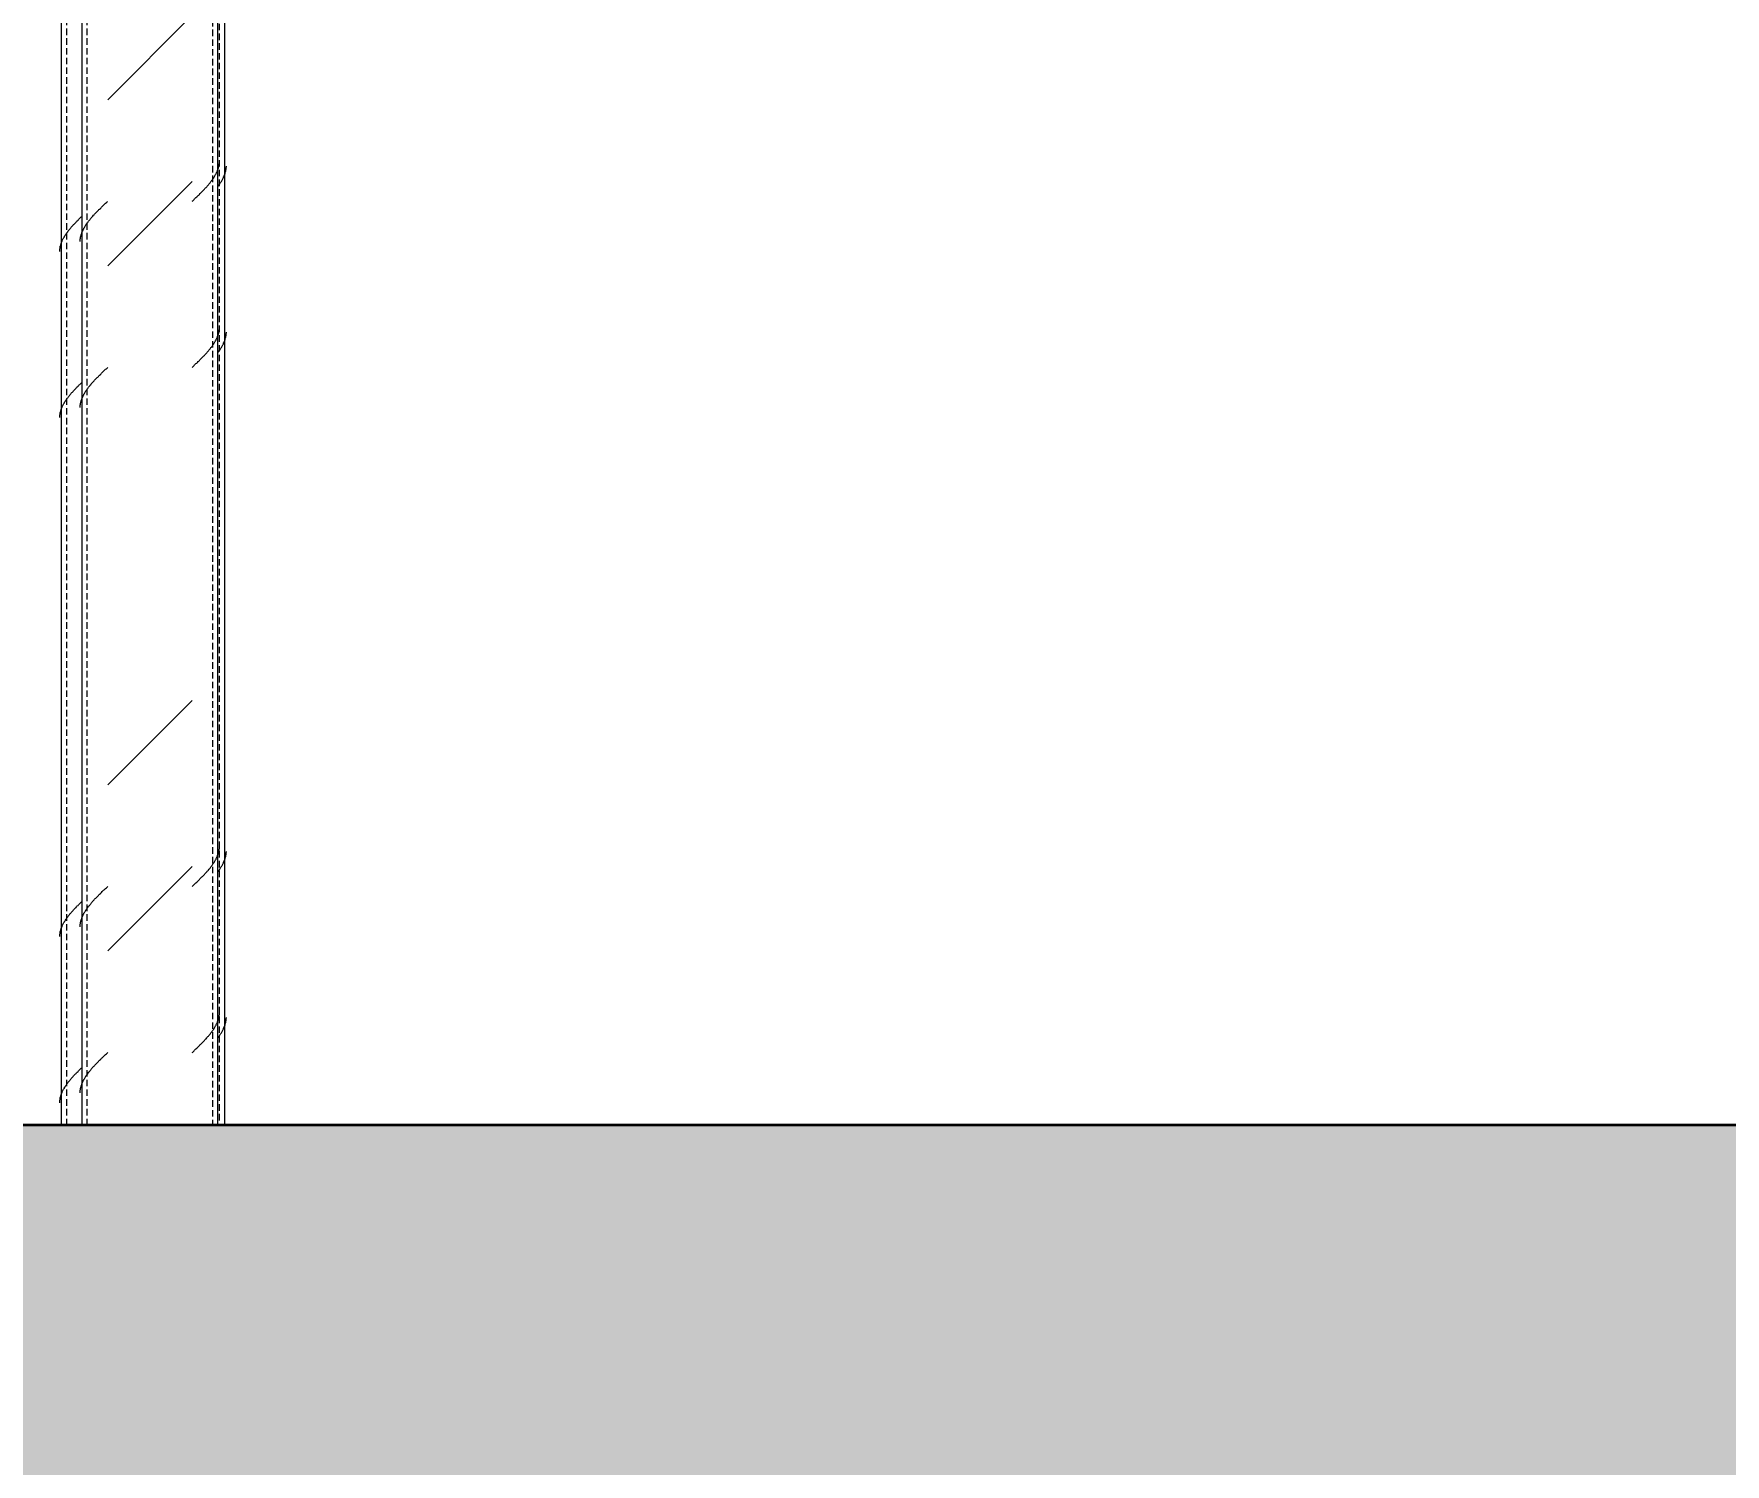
# Model space of a CAD drawing. Header units: centimetres. Extents: x -11896 to 2794, y -437 to 1921.
# Drawn here: x -2743.4 to -2619.3, y 69.1 to 174.1 of the extents above; entities that cross this region are included whole.
import ezdxf

# ---------------------------------------------------------------- set-up
doc = ezdxf.new("R2010")
doc.units = ezdxf.units.CM
doc.linetypes.add('Centre', pattern=[3.175, 0.635, -0.475, 1.59, -0.475])
doc.linetypes.add('Hidden', pattern=[0.714375, 0.47625, -0.238125])
for name, color, linetype, lineweight in [('A-ANNO-DIMS', 7, 'Continuous', 9), ('A-ANNO-DIMS-100', 7, 'Continuous', 9), ('A-FLOR', 7, 'Continuous', 9), ('A-FLOR-LEVL', 7, 'Continuous', 9), ('A-FLOR-PATT', 7, 'Continuous', 35), ('S-COLS', 7, 'Continuous', 9)]:
    doc.layers.add(name, color=color, linetype=linetype, lineweight=lineweight)
doc.styles.add('Century Gothic_1', font='GOTHIC.TTF', dxfattribs={"height": 15})
doc.dimstyles.new('FCA_N_Cotas_E100', dxfattribs={"dimscale": 30.48, "dimtxt": 15.662524, "dimasz": 0.492126, "dimexe": 0.656168, "dimexo": 0.656168, "dimgap": 0.032808, "dimtad": 1, "dimlfac": 0.01, "dimrnd": 0.01, "dimzin": 0, "dimdsep": 46, "dimtxsty": 'Century Gothic_1', "dimblk1": 'OBLIQUE', "dimblk2": 'OBLIQUE', "dimsah": 1, "dimcen": 0.09, "dimdle": 0.656168, "dimazin": 2, "dimtfac": 1, "dimtdec": 4, "dimtix": 1, "dimtmove": 0, "dimatfit": 3, "dimfxl": 1, "dimtvp": 1, "dimtolj": 1, "dimtzin": 0, "dimarcsym": 2})

# ---------------------------------------------------------------- blocks, each defined once
blk = doc.blocks.new('PQ_RVR_EST-01_ZZ_ZZ_MO_T_A_rvt-2-Sección 2-2')
at = {"layer": 'A-FLOR-PATT', "lineweight": 9, "true_color": 0x9a9a9a}
blk.add_hatch(color=253, dxfattribs=at).paths.add_polyline_path([(-115.52, 44), (-115.52, 94), (-5125.17, 94), (-5125.17, 44), (-133.39, 44)])
at = {"layer": 'A-FLOR', "lineweight": 35}
blk.add_line((-2968.87, 94), (-5125.17, 94), dxfattribs=at)
blk = doc.blocks.new('FP_21-Sección 2-2')
at = {"layer": 'S-COLS'}
blk.add_line((-4180.59, 94), (-4180.59, 375.86), dxfattribs=at)
at = {"layer": 'S-COLS', "color": 9, "true_color": 0xc0c0c0}
for p, q in [((-4180.73, 163.82), (-4180.71, 163.86)), ((-4180.71, 163.86), (-4180.69, 163.91)), ((-4180.69, 163.91), (-4180.67, 163.96)), ((-4180.67, 163.96), (-4180.65, 164)), ((-4180.65, 164), (-4180.63, 164.05)), ((-4180.63, 164.05), (-4180.61, 164.1)), ((-4180.61, 164.1), (-4180.59, 164.14)), ((-4180.59, 164.14), (-4180.57, 164.19)), ((-4180.57, 164.19), (-4180.56, 164.24)), ((-4180.56, 164.24), (-4180.55, 164.28)), ((-4180.55, 164.28), (-4180.53, 164.33)), ((-4180.53, 164.33), (-4180.52, 164.38)), ((-4180.52, 164.38), (-4180.51, 164.42)), ((-4180.51, 164.42), (-4180.5, 164.47)), ((-4180.5, 164.47), (-4180.49, 164.52)), ((-4180.49, 164.56), (-4180.48, 164.61)), ((-4180.49, 164.52), (-4180.49, 164.56)), ((-4180.48, 164.66), (-4180.47, 164.7)), ((-4180.48, 164.61), (-4180.48, 164.66)), ((-4180.47, 164.7), (-4180.47, 164.75)), ((-4181.67, 162.6), (-4181.63, 162.65)), ((-4181.63, 162.65), (-4181.58, 162.69)), ((-4181.58, 162.69), (-4181.54, 162.74)), ((-4181.54, 162.74), (-4181.5, 162.79)), ((-4181.5, 162.79), (-4181.45, 162.83)), ((-4181.45, 162.83), (-4181.41, 162.88)), ((-4181.41, 162.88), (-4181.37, 162.93)), ((-4181.37, 162.93), (-4181.33, 162.97)), ((-4181.33, 162.97), (-4181.29, 163.02)), ((-4181.29, 163.02), (-4181.25, 163.07)), ((-4181.25, 163.07), (-4181.21, 163.11)), ((-4181.21, 163.11), (-4181.17, 163.16)), ((-4181.17, 163.16), (-4181.14, 163.21)), ((-4181.14, 163.21), (-4181.1, 163.25)), ((-4181.1, 163.25), (-4181.06, 163.3)), ((-4181.06, 163.3), (-4181.03, 163.35)), ((-4181.03, 163.35), (-4181, 163.39)), ((-4181, 163.39), (-4180.96, 163.44)), ((-4180.96, 163.44), (-4180.93, 163.49)), ((-4180.93, 163.49), (-4180.9, 163.53)), ((-4180.9, 163.53), (-4180.87, 163.58)), ((-4180.87, 163.58), (-4180.84, 163.63)), ((-4180.84, 163.63), (-4180.81, 163.68)), ((-4180.81, 163.68), (-4180.79, 163.72)), ((-4180.79, 163.72), (-4180.76, 163.77)), ((-4180.76, 163.77), (-4180.73, 163.82)), ((-4182.49, 161.81), (-4182.44, 161.85)), ((-4182.44, 161.85), (-4182.39, 161.9)), ((-4182.39, 161.9), (-4182.34, 161.95)), ((-4182.34, 161.95), (-4182.3, 161.99)), ((-4182.3, 161.99), (-4182.25, 162.04)), ((-4182.25, 162.04), (-4182.2, 162.09)), ((-4182.2, 162.09), (-4182.15, 162.13)), ((-4182.15, 162.13), (-4182.1, 162.18)), ((-4182.1, 162.18), (-4182.05, 162.23)), ((-4182.05, 162.23), (-4182, 162.27)), ((-4182, 162.27), (-4181.95, 162.32)), ((-4181.95, 162.32), (-4181.91, 162.37)), ((-4181.91, 162.37), (-4181.86, 162.41)), ((-4181.86, 162.41), (-4181.81, 162.46)), ((-4181.81, 162.46), (-4181.77, 162.51)), ((-4181.77, 162.51), (-4181.72, 162.55)), ((-4181.72, 162.55), (-4181.67, 162.6)), ((-4180.84, 151.44), (-4180.81, 151.49)), ((-4180.81, 151.49), (-4180.79, 151.53)), ((-4180.79, 151.53), (-4180.76, 151.58)), ((-4180.76, 151.58), (-4180.73, 151.63)), ((-4180.73, 151.63), (-4180.71, 151.67)), ((-4180.71, 151.67), (-4180.69, 151.72)), ((-4180.69, 151.72), (-4180.67, 151.77)), ((-4180.67, 151.77), (-4180.65, 151.81)), ((-4180.65, 151.81), (-4180.63, 151.86)), ((-4180.63, 151.86), (-4180.61, 151.91)), ((-4180.61, 151.91), (-4180.59, 151.95)), ((-4180.59, 151.95), (-4180.57, 152)), ((-4180.57, 152), (-4180.56, 152.05)), ((-4180.56, 152.05), (-4180.55, 152.09)), ((-4180.55, 152.09), (-4180.53, 152.14)), ((-4180.53, 152.14), (-4180.52, 152.19)), ((-4180.52, 152.19), (-4180.51, 152.23)), ((-4180.51, 152.23), (-4180.5, 152.28)), ((-4180.5, 152.28), (-4180.49, 152.33)), ((-4180.49, 152.37), (-4180.48, 152.42)), ((-4180.49, 152.33), (-4180.49, 152.37)), ((-4180.48, 152.47), (-4180.47, 152.51)), ((-4180.48, 152.42), (-4180.48, 152.47)), ((-4180.47, 152.51), (-4180.47, 152.56)), ((-4181.91, 150.18), (-4181.86, 150.22)), ((-4181.86, 150.22), (-4181.81, 150.27)), ((-4181.81, 150.27), (-4181.77, 150.32)), ((-4181.77, 150.32), (-4181.72, 150.36)), ((-4181.72, 150.36), (-4181.67, 150.41)), ((-4181.67, 150.41), (-4181.63, 150.46)), ((-4181.63, 150.46), (-4181.58, 150.5)), ((-4181.58, 150.5), (-4181.54, 150.55)), ((-4181.54, 150.55), (-4181.5, 150.6)), ((-4181.5, 150.6), (-4181.45, 150.64)), ((-4181.45, 150.64), (-4181.41, 150.69)), ((-4181.41, 150.69), (-4181.37, 150.74)), ((-4181.37, 150.74), (-4181.33, 150.78)), ((-4181.33, 150.78), (-4181.29, 150.83)), ((-4181.29, 150.83), (-4181.25, 150.88)), ((-4181.25, 150.88), (-4181.21, 150.92)), ((-4181.21, 150.92), (-4181.17, 150.97)), ((-4181.17, 150.97), (-4181.14, 151.02)), ((-4181.14, 151.02), (-4181.1, 151.07)), ((-4181.1, 151.07), (-4181.06, 151.11)), ((-4181.06, 151.11), (-4181.03, 151.16)), ((-4181.03, 151.16), (-4181, 151.21)), ((-4181, 151.21), (-4180.96, 151.25)), ((-4180.96, 151.25), (-4180.93, 151.3)), ((-4180.93, 151.3), (-4180.9, 151.35)), ((-4180.9, 151.35), (-4180.87, 151.39)), ((-4180.87, 151.39), (-4180.84, 151.44)), ((-4182.49, 149.62), (-4182.44, 149.66)), ((-4182.44, 149.66), (-4182.39, 149.71)), ((-4182.39, 149.71), (-4182.34, 149.76)), ((-4182.34, 149.76), (-4182.3, 149.8)), ((-4182.3, 149.8), (-4182.25, 149.85)), ((-4182.25, 149.85), (-4182.2, 149.9)), ((-4182.2, 149.9), (-4182.15, 149.94)), ((-4182.15, 149.94), (-4182.1, 149.99)), ((-4182.1, 149.99), (-4182.05, 150.04)), ((-4182.05, 150.04), (-4182, 150.08)), ((-4182, 150.08), (-4181.95, 150.13)), ((-4181.95, 150.13), (-4181.91, 150.18)), ((-4180.5, 114.18), (-4180.49, 114.23)), ((-4180.49, 114.27), (-4180.48, 114.32)), ((-4180.49, 114.23), (-4180.49, 114.27)), ((-4180.48, 114.37), (-4180.47, 114.41)), ((-4180.48, 114.32), (-4180.48, 114.37)), ((-4180.47, 114.41), (-4180.47, 114.46)), ((-4181.14, 112.92), (-4181.1, 112.97)), ((-4181.1, 112.97), (-4181.06, 113.01)), ((-4181.06, 113.01), (-4181.03, 113.06)), ((-4181.03, 113.06), (-4181, 113.11)), ((-4181, 113.11), (-4180.96, 113.15)), ((-4180.96, 113.15), (-4180.93, 113.2)), ((-4180.93, 113.2), (-4180.9, 113.25)), ((-4180.9, 113.25), (-4180.87, 113.29)), ((-4180.87, 113.29), (-4180.84, 113.34)), ((-4180.84, 113.34), (-4180.81, 113.39)), ((-4180.81, 113.39), (-4180.79, 113.43)), ((-4180.79, 113.43), (-4180.76, 113.48)), ((-4180.76, 113.48), (-4180.73, 113.53)), ((-4180.73, 113.53), (-4180.71, 113.57)), ((-4180.71, 113.57), (-4180.69, 113.62)), ((-4180.69, 113.62), (-4180.67, 113.67)), ((-4180.67, 113.67), (-4180.65, 113.71)), ((-4180.65, 113.71), (-4180.63, 113.76)), ((-4180.63, 113.76), (-4180.61, 113.81)), ((-4180.61, 113.81), (-4180.59, 113.85)), ((-4180.59, 113.85), (-4180.57, 113.9)), ((-4180.57, 113.9), (-4180.56, 113.95)), ((-4180.56, 113.95), (-4180.55, 113.99)), ((-4180.55, 113.99), (-4180.53, 114.04)), ((-4180.53, 114.04), (-4180.52, 114.09)), ((-4180.52, 114.09), (-4180.51, 114.13)), ((-4180.51, 114.13), (-4180.5, 114.18)), ((-4182.3, 111.7), (-4182.25, 111.75)), ((-4182.25, 111.75), (-4182.2, 111.8)), ((-4182.2, 111.8), (-4182.15, 111.84)), ((-4182.15, 111.84), (-4182.1, 111.89)), ((-4182.1, 111.89), (-4182.05, 111.94)), ((-4182.05, 111.94), (-4182, 111.98)), ((-4182, 111.98), (-4181.95, 112.03)), ((-4181.95, 112.03), (-4181.91, 112.08)), ((-4181.91, 112.08), (-4181.86, 112.12)), ((-4181.86, 112.12), (-4181.81, 112.17)), ((-4181.81, 112.17), (-4181.77, 112.22)), ((-4181.77, 112.22), (-4181.72, 112.26)), ((-4181.72, 112.26), (-4181.67, 112.31)), ((-4181.67, 112.31), (-4181.63, 112.36)), ((-4181.63, 112.36), (-4181.58, 112.4)), ((-4181.58, 112.4), (-4181.54, 112.45)), ((-4181.54, 112.45), (-4181.5, 112.5)), ((-4181.5, 112.5), (-4181.45, 112.54)), ((-4181.45, 112.54), (-4181.41, 112.59)), ((-4181.41, 112.59), (-4181.37, 112.64)), ((-4181.37, 112.64), (-4181.33, 112.68)), ((-4181.33, 112.68), (-4181.29, 112.73)), ((-4181.29, 112.73), (-4181.25, 112.78)), ((-4181.25, 112.78), (-4181.21, 112.82)), ((-4181.21, 112.82), (-4181.17, 112.87)), ((-4181.17, 112.87), (-4181.14, 112.92)), ((-4182.49, 111.52), (-4182.44, 111.56)), ((-4182.44, 111.56), (-4182.39, 111.61)), ((-4182.39, 111.61), (-4182.34, 111.66)), ((-4182.34, 111.66), (-4182.3, 111.7)), ((-4180.56, 101.76), (-4180.55, 101.8)), ((-4180.55, 101.8), (-4180.53, 101.85)), ((-4180.53, 101.85), (-4180.52, 101.9)), ((-4180.52, 101.9), (-4180.51, 101.94)), ((-4180.51, 101.94), (-4180.5, 101.99)), ((-4180.5, 101.99), (-4180.49, 102.04)), ((-4180.49, 102.08), (-4180.48, 102.13)), ((-4180.49, 102.04), (-4180.49, 102.08)), ((-4180.48, 102.18), (-4180.47, 102.22)), ((-4180.48, 102.13), (-4180.48, 102.18)), ((-4180.47, 102.22), (-4180.47, 102.27)), ((-4181.29, 100.54), (-4181.25, 100.59)), ((-4181.25, 100.59), (-4181.21, 100.64)), ((-4181.21, 100.64), (-4181.17, 100.68)), ((-4181.17, 100.68), (-4181.14, 100.73)), ((-4181.14, 100.73), (-4181.1, 100.78)), ((-4181.1, 100.78), (-4181.06, 100.82)), ((-4181.06, 100.82), (-4181.03, 100.87)), ((-4181.03, 100.87), (-4181, 100.92)), ((-4181, 100.92), (-4180.96, 100.96)), ((-4180.96, 100.96), (-4180.93, 101.01)), ((-4180.93, 101.01), (-4180.9, 101.06)), ((-4180.9, 101.06), (-4180.87, 101.1)), ((-4180.87, 101.1), (-4180.84, 101.15)), ((-4180.84, 101.15), (-4180.81, 101.2)), ((-4180.81, 101.2), (-4180.79, 101.24)), ((-4180.79, 101.24), (-4180.76, 101.29)), ((-4180.76, 101.29), (-4180.73, 101.34)), ((-4180.73, 101.34), (-4180.71, 101.38)), ((-4180.71, 101.38), (-4180.69, 101.43)), ((-4180.69, 101.43), (-4180.67, 101.48)), ((-4180.67, 101.48), (-4180.65, 101.52)), ((-4180.65, 101.52), (-4180.63, 101.57)), ((-4180.63, 101.57), (-4180.61, 101.62)), ((-4180.61, 101.62), (-4180.59, 101.66)), ((-4180.59, 101.66), (-4180.57, 101.71)), ((-4180.57, 101.71), (-4180.56, 101.76)), ((-4182.49, 99.33), (-4182.44, 99.37)), ((-4182.44, 99.37), (-4182.39, 99.42)), ((-4182.39, 99.42), (-4182.34, 99.47)), ((-4182.34, 99.47), (-4182.3, 99.51)), ((-4182.3, 99.51), (-4182.25, 99.56)), ((-4182.25, 99.56), (-4182.2, 99.61)), ((-4182.2, 99.61), (-4182.15, 99.65)), ((-4182.15, 99.65), (-4182.1, 99.7)), ((-4182.1, 99.7), (-4182.05, 99.75)), ((-4182.05, 99.75), (-4182, 99.79)), ((-4182, 99.79), (-4181.95, 99.84)), ((-4181.95, 99.84), (-4181.91, 99.89)), ((-4181.91, 99.89), (-4181.86, 99.93)), ((-4181.86, 99.93), (-4181.81, 99.98)), ((-4181.81, 99.98), (-4181.77, 100.03)), ((-4181.77, 100.03), (-4181.72, 100.07)), ((-4181.72, 100.07), (-4181.67, 100.12)), ((-4181.67, 100.12), (-4181.63, 100.17)), ((-4181.63, 100.17), (-4181.58, 100.21)), ((-4181.58, 100.21), (-4181.54, 100.26)), ((-4181.54, 100.26), (-4181.5, 100.31)), ((-4181.5, 100.31), (-4181.45, 100.35)), ((-4181.45, 100.35), (-4181.41, 100.4)), ((-4181.41, 100.4), (-4181.37, 100.45)), ((-4181.37, 100.45), (-4181.33, 100.5)), ((-4181.33, 100.5), (-4181.29, 100.54))]:
    blk.add_line(p, q, dxfattribs=at)
blk = doc.blocks.new('FP_22-Sección 2-2')
at = {"layer": 'S-COLS'}
blk.add_line((-4190.59, 375.86), (-4190.59, 94), dxfattribs=at)
at = {"layer": 'S-COLS', "color": 9, "true_color": 0xc0c0c0}
for p, q in [((-4189.17, 161.34), (-4189.13, 161.38)), ((-4189.13, 161.38), (-4189.08, 161.43)), ((-4189.08, 161.43), (-4189.03, 161.48)), ((-4189.03, 161.48), (-4188.98, 161.52)), ((-4188.98, 161.52), (-4188.93, 161.57)), ((-4188.93, 161.57), (-4188.88, 161.62)), ((-4188.88, 161.62), (-4188.83, 161.66)), ((-4188.83, 161.66), (-4188.78, 161.71)), ((-4188.78, 161.71), (-4188.73, 161.76)), ((-4188.73, 161.76), (-4188.68, 161.8)), ((-4190.25, 160.12), (-4190.21, 160.17)), ((-4190.21, 160.17), (-4190.18, 160.22)), ((-4190.18, 160.22), (-4190.15, 160.26)), ((-4190.15, 160.26), (-4190.11, 160.31)), ((-4190.11, 160.31), (-4190.08, 160.36)), ((-4190.08, 160.36), (-4190.04, 160.4)), ((-4190.04, 160.4), (-4190, 160.45)), ((-4190, 160.45), (-4189.97, 160.5)), ((-4189.97, 160.5), (-4189.93, 160.54)), ((-4189.93, 160.54), (-4189.89, 160.59)), ((-4189.89, 160.59), (-4189.85, 160.64)), ((-4189.85, 160.64), (-4189.81, 160.68)), ((-4189.81, 160.68), (-4189.76, 160.73)), ((-4189.76, 160.73), (-4189.72, 160.78)), ((-4189.72, 160.78), (-4189.68, 160.82)), ((-4189.68, 160.82), (-4189.64, 160.87)), ((-4189.64, 160.87), (-4189.59, 160.92)), ((-4189.59, 160.92), (-4189.55, 160.96)), ((-4189.55, 160.96), (-4189.5, 161.01)), ((-4189.5, 161.01), (-4189.46, 161.06)), ((-4189.46, 161.06), (-4189.41, 161.1)), ((-4189.41, 161.1), (-4189.36, 161.15)), ((-4189.36, 161.15), (-4189.32, 161.2)), ((-4189.32, 161.2), (-4189.27, 161.24)), ((-4189.27, 161.24), (-4189.22, 161.29)), ((-4189.22, 161.29), (-4189.17, 161.34)), ((-4190.7, 159), (-4190.69, 159.05)), ((-4190.7, 158.95), (-4190.7, 159)), ((-4190.7, 158.91), (-4190.7, 158.95)), ((-4190.7, 158.86), (-4190.7, 158.91)), ((-4190.69, 159.05), (-4190.68, 159.09)), ((-4190.68, 159.09), (-4190.67, 159.14)), ((-4190.67, 159.19), (-4190.66, 159.23)), ((-4190.67, 159.14), (-4190.67, 159.19)), ((-4190.66, 159.23), (-4190.64, 159.28)), ((-4190.64, 159.28), (-4190.63, 159.33)), ((-4190.63, 159.33), (-4190.62, 159.37)), ((-4190.62, 159.37), (-4190.6, 159.42)), ((-4190.6, 159.42), (-4190.59, 159.47)), ((-4190.59, 159.47), (-4190.57, 159.51)), ((-4190.57, 159.51), (-4190.55, 159.56)), ((-4190.55, 159.56), (-4190.53, 159.61)), ((-4190.53, 159.61), (-4190.51, 159.65)), ((-4190.51, 159.65), (-4190.49, 159.7)), ((-4190.49, 159.7), (-4190.47, 159.75)), ((-4190.47, 159.75), (-4190.44, 159.79)), ((-4190.44, 159.79), (-4190.42, 159.84)), ((-4190.42, 159.84), (-4190.39, 159.89)), ((-4190.39, 159.89), (-4190.36, 159.93)), ((-4190.36, 159.93), (-4190.34, 159.98)), ((-4190.34, 159.98), (-4190.31, 160.03)), ((-4190.31, 160.03), (-4190.28, 160.08)), ((-4190.28, 160.08), (-4190.25, 160.12)), ((-4189.41, 148.91), (-4189.36, 148.96)), ((-4189.36, 148.96), (-4189.32, 149.01)), ((-4189.32, 149.01), (-4189.27, 149.05)), ((-4189.27, 149.05), (-4189.22, 149.1)), ((-4189.22, 149.1), (-4189.17, 149.15)), ((-4189.17, 149.15), (-4189.13, 149.19)), ((-4189.13, 149.19), (-4189.08, 149.24)), ((-4189.08, 149.24), (-4189.03, 149.29)), ((-4189.03, 149.29), (-4188.98, 149.34)), ((-4188.98, 149.34), (-4188.93, 149.38)), ((-4188.93, 149.38), (-4188.88, 149.43)), ((-4188.88, 149.43), (-4188.83, 149.48)), ((-4188.83, 149.48), (-4188.78, 149.52)), ((-4188.78, 149.52), (-4188.73, 149.57)), ((-4188.73, 149.57), (-4188.68, 149.62)), ((-4190.39, 147.7), (-4190.36, 147.75)), ((-4190.36, 147.75), (-4190.34, 147.79)), ((-4190.34, 147.79), (-4190.31, 147.84)), ((-4190.31, 147.84), (-4190.28, 147.89)), ((-4190.28, 147.89), (-4190.25, 147.93)), ((-4190.25, 147.93), (-4190.21, 147.98)), ((-4190.21, 147.98), (-4190.18, 148.03)), ((-4190.18, 148.03), (-4190.15, 148.07)), ((-4190.15, 148.07), (-4190.11, 148.12)), ((-4190.11, 148.12), (-4190.08, 148.17)), ((-4190.08, 148.17), (-4190.04, 148.21)), ((-4190.04, 148.21), (-4190, 148.26)), ((-4190, 148.26), (-4189.97, 148.31)), ((-4189.97, 148.31), (-4189.93, 148.35)), ((-4189.93, 148.35), (-4189.89, 148.4)), ((-4189.89, 148.4), (-4189.85, 148.45)), ((-4189.85, 148.45), (-4189.81, 148.49)), ((-4189.81, 148.49), (-4189.76, 148.54)), ((-4189.76, 148.54), (-4189.72, 148.59)), ((-4189.72, 148.59), (-4189.68, 148.63)), ((-4189.68, 148.63), (-4189.64, 148.68)), ((-4189.64, 148.68), (-4189.59, 148.73)), ((-4189.59, 148.73), (-4189.55, 148.77)), ((-4189.55, 148.77), (-4189.5, 148.82)), ((-4189.5, 148.82), (-4189.46, 148.87)), ((-4189.46, 148.87), (-4189.41, 148.91)), ((-4190.7, 146.81), (-4190.69, 146.86)), ((-4190.7, 146.76), (-4190.7, 146.81)), ((-4190.7, 146.72), (-4190.7, 146.76)), ((-4190.7, 146.67), (-4190.7, 146.72)), ((-4190.69, 146.86), (-4190.68, 146.9)), ((-4190.68, 146.9), (-4190.67, 146.95)), ((-4190.67, 147), (-4190.66, 147.04)), ((-4190.67, 146.95), (-4190.67, 147)), ((-4190.66, 147.04), (-4190.64, 147.09)), ((-4190.64, 147.09), (-4190.63, 147.14)), ((-4190.63, 147.14), (-4190.62, 147.18)), ((-4190.62, 147.18), (-4190.6, 147.23)), ((-4190.6, 147.23), (-4190.59, 147.28)), ((-4190.59, 147.28), (-4190.57, 147.32)), ((-4190.57, 147.32), (-4190.55, 147.37)), ((-4190.55, 147.37), (-4190.53, 147.42)), ((-4190.53, 147.42), (-4190.51, 147.46)), ((-4190.51, 147.46), (-4190.49, 147.51)), ((-4190.49, 147.51), (-4190.47, 147.56)), ((-4190.47, 147.56), (-4190.44, 147.61)), ((-4190.44, 147.61), (-4190.42, 147.65)), ((-4190.42, 147.65), (-4190.39, 147.7)), ((-4189.76, 110.44), (-4189.72, 110.49)), ((-4189.72, 110.49), (-4189.68, 110.53)), ((-4189.68, 110.53), (-4189.64, 110.58)), ((-4189.64, 110.58), (-4189.59, 110.63)), ((-4189.59, 110.63), (-4189.55, 110.67)), ((-4189.55, 110.67), (-4189.5, 110.72)), ((-4189.5, 110.72), (-4189.46, 110.77)), ((-4189.46, 110.77), (-4189.41, 110.81)), ((-4189.41, 110.81), (-4189.36, 110.86)), ((-4189.36, 110.86), (-4189.32, 110.91)), ((-4189.32, 110.91), (-4189.27, 110.95)), ((-4189.27, 110.95), (-4189.22, 111)), ((-4189.22, 111), (-4189.17, 111.05)), ((-4189.17, 111.05), (-4189.13, 111.09)), ((-4189.13, 111.09), (-4189.08, 111.14)), ((-4189.08, 111.14), (-4189.03, 111.19)), ((-4189.03, 111.19), (-4188.98, 111.24)), ((-4188.98, 111.24), (-4188.93, 111.28)), ((-4188.93, 111.28), (-4188.88, 111.33)), ((-4188.88, 111.33), (-4188.83, 111.38)), ((-4188.83, 111.38), (-4188.78, 111.42)), ((-4188.78, 111.42), (-4188.73, 111.47)), ((-4188.73, 111.47), (-4188.68, 111.52)), ((-4190.57, 109.22), (-4190.55, 109.27)), ((-4190.55, 109.27), (-4190.53, 109.32)), ((-4190.53, 109.32), (-4190.51, 109.36)), ((-4190.51, 109.36), (-4190.49, 109.41)), ((-4190.49, 109.41), (-4190.47, 109.46)), ((-4190.47, 109.46), (-4190.44, 109.51)), ((-4190.44, 109.51), (-4190.42, 109.55)), ((-4190.42, 109.55), (-4190.39, 109.6)), ((-4190.39, 109.6), (-4190.36, 109.65)), ((-4190.36, 109.65), (-4190.34, 109.69)), ((-4190.34, 109.69), (-4190.31, 109.74)), ((-4190.31, 109.74), (-4190.28, 109.79)), ((-4190.28, 109.79), (-4190.25, 109.83)), ((-4190.25, 109.83), (-4190.21, 109.88)), ((-4190.21, 109.88), (-4190.18, 109.93)), ((-4190.18, 109.93), (-4190.15, 109.97)), ((-4190.15, 109.97), (-4190.11, 110.02)), ((-4190.11, 110.02), (-4190.08, 110.07)), ((-4190.08, 110.07), (-4190.04, 110.11)), ((-4190.04, 110.11), (-4190, 110.16)), ((-4190, 110.16), (-4189.97, 110.21)), ((-4189.97, 110.21), (-4189.93, 110.25)), ((-4189.93, 110.25), (-4189.89, 110.3)), ((-4189.89, 110.3), (-4189.85, 110.35)), ((-4189.85, 110.35), (-4189.81, 110.39)), ((-4189.81, 110.39), (-4189.76, 110.44)), ((-4190.7, 108.71), (-4190.69, 108.76)), ((-4190.7, 108.66), (-4190.7, 108.71)), ((-4190.7, 108.62), (-4190.7, 108.66)), ((-4190.7, 108.57), (-4190.7, 108.62)), ((-4190.69, 108.76), (-4190.68, 108.8)), ((-4190.68, 108.8), (-4190.67, 108.85)), ((-4190.67, 108.9), (-4190.66, 108.94)), ((-4190.67, 108.85), (-4190.67, 108.9)), ((-4190.66, 108.94), (-4190.64, 108.99)), ((-4190.64, 108.99), (-4190.63, 109.04)), ((-4190.63, 109.04), (-4190.62, 109.08)), ((-4190.62, 109.08), (-4190.6, 109.13)), ((-4190.6, 109.13), (-4190.59, 109.18)), ((-4190.59, 109.18), (-4190.57, 109.22)), ((-4188.73, 99.28), (-4188.68, 99.33)), ((-4189.93, 98.06), (-4189.89, 98.11)), ((-4189.89, 98.11), (-4189.85, 98.16)), ((-4189.85, 98.16), (-4189.81, 98.2)), ((-4189.81, 98.2), (-4189.76, 98.25)), ((-4189.76, 98.25), (-4189.72, 98.3)), ((-4189.72, 98.3), (-4189.68, 98.34)), ((-4189.68, 98.34), (-4189.64, 98.39)), ((-4189.64, 98.39), (-4189.59, 98.44)), ((-4189.59, 98.44), (-4189.55, 98.48)), ((-4189.55, 98.48), (-4189.5, 98.53)), ((-4189.5, 98.53), (-4189.46, 98.58)), ((-4189.46, 98.58), (-4189.41, 98.62)), ((-4189.41, 98.62), (-4189.36, 98.67)), ((-4189.36, 98.67), (-4189.32, 98.72)), ((-4189.32, 98.72), (-4189.27, 98.77)), ((-4189.27, 98.77), (-4189.22, 98.81)), ((-4189.22, 98.81), (-4189.17, 98.86)), ((-4189.17, 98.86), (-4189.13, 98.91)), ((-4189.13, 98.91), (-4189.08, 98.95)), ((-4189.08, 98.95), (-4189.03, 99)), ((-4189.03, 99), (-4188.98, 99.05)), ((-4188.98, 99.05), (-4188.93, 99.09)), ((-4188.93, 99.09), (-4188.88, 99.14)), ((-4188.88, 99.14), (-4188.83, 99.19)), ((-4188.83, 99.19), (-4188.78, 99.23)), ((-4188.78, 99.23), (-4188.73, 99.28)), ((-4190.64, 96.8), (-4190.63, 96.85)), ((-4190.63, 96.85), (-4190.62, 96.89)), ((-4190.62, 96.89), (-4190.6, 96.94)), ((-4190.6, 96.94), (-4190.59, 96.99)), ((-4190.59, 96.99), (-4190.57, 97.04)), ((-4190.57, 97.04), (-4190.55, 97.08)), ((-4190.55, 97.08), (-4190.53, 97.13)), ((-4190.53, 97.13), (-4190.51, 97.18)), ((-4190.51, 97.18), (-4190.49, 97.22)), ((-4190.49, 97.22), (-4190.47, 97.27)), ((-4190.47, 97.27), (-4190.44, 97.32)), ((-4190.44, 97.32), (-4190.42, 97.36)), ((-4190.42, 97.36), (-4190.39, 97.41)), ((-4190.39, 97.41), (-4190.36, 97.46)), ((-4190.36, 97.46), (-4190.34, 97.5)), ((-4190.34, 97.5), (-4190.31, 97.55)), ((-4190.31, 97.55), (-4190.28, 97.6)), ((-4190.28, 97.6), (-4190.25, 97.64)), ((-4190.25, 97.64), (-4190.21, 97.69)), ((-4190.21, 97.69), (-4190.18, 97.74)), ((-4190.18, 97.74), (-4190.15, 97.78)), ((-4190.15, 97.78), (-4190.11, 97.83)), ((-4190.11, 97.83), (-4190.08, 97.88)), ((-4190.08, 97.88), (-4190.04, 97.92)), ((-4190.04, 97.92), (-4190, 97.97)), ((-4190, 97.97), (-4189.97, 98.02)), ((-4189.97, 98.02), (-4189.93, 98.06)), ((-4190.7, 96.52), (-4190.69, 96.57)), ((-4190.7, 96.47), (-4190.7, 96.52)), ((-4190.7, 96.43), (-4190.7, 96.47)), ((-4190.7, 96.38), (-4190.7, 96.43)), ((-4190.69, 96.57), (-4190.68, 96.61)), ((-4190.68, 96.61), (-4190.67, 96.66)), ((-4190.67, 96.71), (-4190.66, 96.75)), ((-4190.67, 96.66), (-4190.67, 96.71)), ((-4190.66, 96.75), (-4190.64, 96.8))]:
    blk.add_line(p, q, dxfattribs=at)
blk = doc.blocks.new('HSS Rectangular-Column - 100 x 100 mm-V20-Sección 2-2')
at = {"layer": 'S-COLS', "true_color": 0xc0c0c0}
h = blk.add_hatch(dxfattribs=at)
h.set_pattern_fill('FP_7', color=9, style=0, pattern_type=2)
h.set_pattern_definition([(45, (-5061.785, 712), (-25.1447, 25.1447), []), (45, (-5061.785, 750.1), (-25.1447, 25.1447), [])])
h.paths.add_polyline_path([(-4187.37, 94), (-4182.49, 94), (-4182.49, 375.86), (-4183.09, 375.81), (-4183.37, 375.14), (-4184.04, 374.86), (-4187.37, 374.95), (-4187.81, 375.14), (-4188.09, 375.86), (-4188.68, 375.81), (-4188.68, 94)])
h.paths.add_polyline_path([(-4186.64, 375.36), (-4184.54, 375.36), (-4183.87, 375.64), (-4183.87, 375.86), (-4187.37, 375.78), (-4187.31, 375.64), (-4187.14, 375.57)])
at = {"layer": 'S-COLS', "linetype": 'Hidden'}
for p, q in [((-4190.19, 94), (-4190.19, 375.86)), ((-4180.99, 375.86), (-4180.99, 94))]:
    blk.add_line(p, q, dxfattribs=at)
at = {"layer": 'S-COLS'}
for name in ['FP_22-Sección 2-2', 'FP_21-Sección 2-2']:
    blk.add_blockref(name, (0, 0), dxfattribs=at)
blk = doc.blocks.new('FP_24-Sección 2-2')
at = {"layer": 'S-COLS'}
blk.add_line((-4180.09, 94), (-4180.09, 374.86), dxfattribs=at)
at = {"layer": 'S-COLS', "color": 9, "true_color": 0xc0c0c0}
for p, q in [((-4180.07, 163.83), (-4180.06, 163.88)), ((-4180.06, 163.88), (-4180.05, 163.92)), ((-4180.05, 163.92), (-4180.03, 163.97)), ((-4180.03, 163.97), (-4180.02, 164.02)), ((-4180.02, 164.02), (-4180.01, 164.06)), ((-4180.01, 164.06), (-4180, 164.11)), ((-4180, 164.11), (-4179.99, 164.16)), ((-4179.99, 164.2), (-4179.98, 164.25)), ((-4179.99, 164.16), (-4179.99, 164.2)), ((-4179.98, 164.3), (-4179.97, 164.34)), ((-4179.98, 164.25), (-4179.98, 164.3)), ((-4179.97, 164.34), (-4179.97, 164.39)), ((-4180.6, 162.9), (-4180.56, 162.94)), ((-4180.56, 162.94), (-4180.53, 162.99)), ((-4180.53, 162.99), (-4180.5, 163.04)), ((-4180.5, 163.04), (-4180.46, 163.08)), ((-4180.46, 163.08), (-4180.43, 163.13)), ((-4180.43, 163.13), (-4180.4, 163.18)), ((-4180.4, 163.18), (-4180.37, 163.22)), ((-4180.37, 163.22), (-4180.34, 163.27)), ((-4180.34, 163.27), (-4180.31, 163.32)), ((-4180.31, 163.32), (-4180.29, 163.36)), ((-4180.29, 163.36), (-4180.26, 163.41)), ((-4180.26, 163.41), (-4180.23, 163.46)), ((-4180.23, 163.46), (-4180.21, 163.5)), ((-4180.21, 163.5), (-4180.19, 163.55)), ((-4180.19, 163.55), (-4180.17, 163.6)), ((-4180.17, 163.6), (-4180.15, 163.64)), ((-4180.15, 163.64), (-4180.13, 163.69)), ((-4180.13, 163.69), (-4180.11, 163.74)), ((-4180.11, 163.74), (-4180.09, 163.78)), ((-4180.09, 163.78), (-4180.07, 163.83)), ((-4180.17, 151.41), (-4180.15, 151.45)), ((-4180.15, 151.45), (-4180.13, 151.5)), ((-4180.13, 151.5), (-4180.11, 151.55)), ((-4180.11, 151.55), (-4180.09, 151.59)), ((-4180.09, 151.59), (-4180.07, 151.64)), ((-4180.07, 151.64), (-4180.06, 151.69)), ((-4180.06, 151.69), (-4180.05, 151.73)), ((-4180.05, 151.73), (-4180.03, 151.78)), ((-4180.03, 151.78), (-4180.02, 151.83)), ((-4180.02, 151.83), (-4180.01, 151.87)), ((-4180.01, 151.87), (-4180, 151.92)), ((-4180, 151.92), (-4179.99, 151.97)), ((-4179.99, 152.02), (-4179.98, 152.06)), ((-4179.99, 151.97), (-4179.99, 152.02)), ((-4179.98, 152.11), (-4179.97, 152.16)), ((-4179.98, 152.06), (-4179.98, 152.11)), ((-4179.97, 152.16), (-4179.97, 152.2)), ((-4180.6, 150.71), (-4180.56, 150.75)), ((-4180.56, 150.75), (-4180.53, 150.8)), ((-4180.53, 150.8), (-4180.5, 150.85)), ((-4180.5, 150.85), (-4180.46, 150.89)), ((-4180.46, 150.89), (-4180.43, 150.94)), ((-4180.43, 150.94), (-4180.4, 150.99)), ((-4180.4, 150.99), (-4180.37, 151.03)), ((-4180.37, 151.03), (-4180.34, 151.08)), ((-4180.34, 151.08), (-4180.31, 151.13)), ((-4180.31, 151.13), (-4180.29, 151.17)), ((-4180.29, 151.17), (-4180.26, 151.22)), ((-4180.26, 151.22), (-4180.23, 151.27)), ((-4180.23, 151.27), (-4180.21, 151.31)), ((-4180.21, 151.31), (-4180.19, 151.36)), ((-4180.19, 151.36), (-4180.17, 151.41)), ((-4180.37, 112.93), (-4180.34, 112.98)), ((-4180.34, 112.98), (-4180.31, 113.03)), ((-4180.31, 113.03), (-4180.29, 113.07)), ((-4180.29, 113.07), (-4180.26, 113.12)), ((-4180.26, 113.12), (-4180.23, 113.17)), ((-4180.23, 113.17), (-4180.21, 113.21)), ((-4180.21, 113.21), (-4180.19, 113.26)), ((-4180.19, 113.26), (-4180.17, 113.31)), ((-4180.17, 113.31), (-4180.15, 113.35)), ((-4180.15, 113.35), (-4180.13, 113.4)), ((-4180.13, 113.4), (-4180.11, 113.45)), ((-4180.11, 113.45), (-4180.09, 113.49)), ((-4180.09, 113.49), (-4180.07, 113.54)), ((-4180.07, 113.54), (-4180.06, 113.59)), ((-4180.06, 113.59), (-4180.05, 113.63)), ((-4180.05, 113.63), (-4180.03, 113.68)), ((-4180.03, 113.68), (-4180.02, 113.73)), ((-4180.02, 113.73), (-4180.01, 113.77)), ((-4180.01, 113.77), (-4180, 113.82)), ((-4180, 113.82), (-4179.99, 113.87)), ((-4179.99, 113.92), (-4179.98, 113.96)), ((-4179.99, 113.87), (-4179.99, 113.92)), ((-4179.98, 114.01), (-4179.97, 114.06)), ((-4179.98, 113.96), (-4179.98, 114.01)), ((-4179.97, 114.06), (-4179.97, 114.1)), ((-4180.6, 112.61), (-4180.56, 112.65)), ((-4180.56, 112.65), (-4180.53, 112.7)), ((-4180.53, 112.7), (-4180.5, 112.75)), ((-4180.5, 112.75), (-4180.46, 112.79)), ((-4180.46, 112.79), (-4180.43, 112.84)), ((-4180.43, 112.84), (-4180.4, 112.89)), ((-4180.4, 112.89), (-4180.37, 112.93)), ((-4179.98, 101.82), (-4179.97, 101.87)), ((-4179.98, 101.77), (-4179.98, 101.82)), ((-4179.97, 101.87), (-4179.97, 101.91)), ((-4180.53, 100.51), (-4180.5, 100.56)), ((-4180.5, 100.56), (-4180.46, 100.6)), ((-4180.46, 100.6), (-4180.43, 100.65)), ((-4180.43, 100.65), (-4180.4, 100.7)), ((-4180.4, 100.7), (-4180.37, 100.74)), ((-4180.37, 100.74), (-4180.34, 100.79)), ((-4180.34, 100.79), (-4180.31, 100.84)), ((-4180.31, 100.84), (-4180.29, 100.88)), ((-4180.29, 100.88), (-4180.26, 100.93)), ((-4180.26, 100.93), (-4180.23, 100.98)), ((-4180.23, 100.98), (-4180.21, 101.02)), ((-4180.21, 101.02), (-4180.19, 101.07)), ((-4180.19, 101.07), (-4180.17, 101.12)), ((-4180.17, 101.12), (-4180.15, 101.16)), ((-4180.15, 101.16), (-4180.13, 101.21)), ((-4180.13, 101.21), (-4180.11, 101.26)), ((-4180.11, 101.26), (-4180.09, 101.3)), ((-4180.09, 101.3), (-4180.07, 101.35)), ((-4180.07, 101.35), (-4180.06, 101.4)), ((-4180.06, 101.4), (-4180.05, 101.45)), ((-4180.05, 101.45), (-4180.03, 101.49)), ((-4180.03, 101.49), (-4180.02, 101.54)), ((-4180.02, 101.54), (-4180.01, 101.59)), ((-4180.01, 101.59), (-4180, 101.63)), ((-4180, 101.63), (-4179.99, 101.68)), ((-4179.99, 101.73), (-4179.98, 101.77)), ((-4179.99, 101.68), (-4179.99, 101.73)), ((-4180.6, 100.42), (-4180.56, 100.46)), ((-4180.56, 100.46), (-4180.53, 100.51))]:
    blk.add_line(p, q, dxfattribs=at)
blk = doc.blocks.new('HSS Rectangular-Column - 100 x 100 mm-V23-Sección 2-2')
at = {"layer": 'S-COLS', "linetype": 'Hidden'}
blk.add_line((-4180.49, 374.86), (-4180.49, 94), dxfattribs=at)
at = {"layer": 'S-COLS'}
blk.add_blockref('FP_24-Sección 2-2', (0, 0), dxfattribs=at)
blk = doc.blocks.new('FP_26-Sección 2-2')
at = {"layer": 'S-COLS'}
blk.add_line((-4192.09, 374.86), (-4192.09, 94), dxfattribs=at)
at = {"layer": 'S-COLS', "color": 9, "true_color": 0xc0c0c0}
for p, q in [((-4191.18, 160.1), (-4191.14, 160.14)), ((-4191.14, 160.14), (-4191.09, 160.19)), ((-4191.09, 160.19), (-4191.05, 160.24)), ((-4191.05, 160.24), (-4191, 160.28)), ((-4191, 160.28), (-4190.96, 160.33)), ((-4190.96, 160.33), (-4190.91, 160.38)), ((-4190.91, 160.38), (-4190.86, 160.42)), ((-4190.86, 160.42), (-4190.82, 160.47)), ((-4190.82, 160.47), (-4190.77, 160.52)), ((-4190.77, 160.52), (-4190.72, 160.56)), ((-4190.72, 160.56), (-4190.67, 160.61)), ((-4190.67, 160.61), (-4190.63, 160.66)), ((-4190.63, 160.66), (-4190.58, 160.7)), ((-4192.03, 158.88), (-4192.01, 158.93)), ((-4192.01, 158.93), (-4191.99, 158.97)), ((-4191.99, 158.97), (-4191.97, 159.02)), ((-4191.97, 159.02), (-4191.94, 159.07)), ((-4191.94, 159.07), (-4191.92, 159.11)), ((-4191.92, 159.11), (-4191.89, 159.16)), ((-4191.89, 159.16), (-4191.86, 159.21)), ((-4191.86, 159.21), (-4191.84, 159.25)), ((-4191.84, 159.25), (-4191.81, 159.3)), ((-4191.81, 159.3), (-4191.78, 159.35)), ((-4191.78, 159.35), (-4191.75, 159.39)), ((-4191.75, 159.39), (-4191.71, 159.44)), ((-4191.71, 159.44), (-4191.68, 159.49)), ((-4191.68, 159.49), (-4191.65, 159.53)), ((-4191.65, 159.53), (-4191.61, 159.58)), ((-4191.61, 159.58), (-4191.58, 159.63)), ((-4191.58, 159.63), (-4191.54, 159.68)), ((-4191.54, 159.68), (-4191.5, 159.72)), ((-4191.5, 159.72), (-4191.47, 159.77)), ((-4191.47, 159.77), (-4191.43, 159.82)), ((-4191.43, 159.82), (-4191.39, 159.86)), ((-4191.39, 159.86), (-4191.35, 159.91)), ((-4191.35, 159.91), (-4191.31, 159.96)), ((-4191.31, 159.96), (-4191.26, 160)), ((-4191.26, 160), (-4191.22, 160.05)), ((-4191.22, 160.05), (-4191.18, 160.1)), ((-4192.2, 158.27), (-4192.19, 158.32)), ((-4192.2, 158.23), (-4192.2, 158.27)), ((-4192.2, 158.18), (-4192.2, 158.23)), ((-4192.2, 158.13), (-4192.2, 158.18)), ((-4192.19, 158.32), (-4192.18, 158.37)), ((-4192.18, 158.37), (-4192.17, 158.41)), ((-4192.17, 158.46), (-4192.16, 158.51)), ((-4192.17, 158.41), (-4192.17, 158.46)), ((-4192.16, 158.51), (-4192.14, 158.55)), ((-4192.14, 158.55), (-4192.13, 158.6)), ((-4192.13, 158.6), (-4192.12, 158.65)), ((-4192.12, 158.65), (-4192.1, 158.69)), ((-4192.1, 158.69), (-4192.09, 158.74)), ((-4192.09, 158.74), (-4192.07, 158.79)), ((-4192.07, 158.79), (-4192.05, 158.83)), ((-4192.05, 158.83), (-4192.03, 158.88)), ((-4191.39, 147.67), (-4191.35, 147.72)), ((-4191.35, 147.72), (-4191.31, 147.77)), ((-4191.31, 147.77), (-4191.26, 147.81)), ((-4191.26, 147.81), (-4191.22, 147.86)), ((-4191.22, 147.86), (-4191.18, 147.91)), ((-4191.18, 147.91), (-4191.14, 147.95)), ((-4191.14, 147.95), (-4191.09, 148)), ((-4191.09, 148), (-4191.05, 148.05)), ((-4191.05, 148.05), (-4191, 148.09)), ((-4191, 148.09), (-4190.96, 148.14)), ((-4190.96, 148.14), (-4190.91, 148.19)), ((-4190.91, 148.19), (-4190.86, 148.23)), ((-4190.86, 148.23), (-4190.82, 148.28)), ((-4190.82, 148.28), (-4190.77, 148.33)), ((-4190.77, 148.33), (-4190.72, 148.37)), ((-4190.72, 148.37), (-4190.67, 148.42)), ((-4190.67, 148.42), (-4190.63, 148.47)), ((-4190.63, 148.47), (-4190.58, 148.51)), ((-4192.12, 146.46), (-4192.1, 146.5)), ((-4192.1, 146.5), (-4192.09, 146.55)), ((-4192.09, 146.55), (-4192.07, 146.6)), ((-4192.07, 146.6), (-4192.05, 146.64)), ((-4192.05, 146.64), (-4192.03, 146.69)), ((-4192.03, 146.69), (-4192.01, 146.74)), ((-4192.01, 146.74), (-4191.99, 146.78)), ((-4191.99, 146.78), (-4191.97, 146.83)), ((-4191.97, 146.83), (-4191.94, 146.88)), ((-4191.94, 146.88), (-4191.92, 146.92)), ((-4191.92, 146.92), (-4191.89, 146.97)), ((-4191.89, 146.97), (-4191.86, 147.02)), ((-4191.86, 147.02), (-4191.84, 147.06)), ((-4191.84, 147.06), (-4191.81, 147.11)), ((-4191.81, 147.11), (-4191.78, 147.16)), ((-4191.78, 147.16), (-4191.75, 147.21)), ((-4191.75, 147.21), (-4191.71, 147.25)), ((-4191.71, 147.25), (-4191.68, 147.3)), ((-4191.68, 147.3), (-4191.65, 147.35)), ((-4191.65, 147.35), (-4191.61, 147.39)), ((-4191.61, 147.39), (-4191.58, 147.44)), ((-4191.58, 147.44), (-4191.54, 147.49)), ((-4191.54, 147.49), (-4191.5, 147.53)), ((-4191.5, 147.53), (-4191.47, 147.58)), ((-4191.47, 147.58), (-4191.43, 147.63)), ((-4191.43, 147.63), (-4191.39, 147.67)), ((-4192.2, 146.08), (-4192.19, 146.13)), ((-4192.2, 146.04), (-4192.2, 146.08)), ((-4192.2, 145.99), (-4192.2, 146.04)), ((-4192.2, 145.94), (-4192.2, 145.99)), ((-4192.19, 146.13), (-4192.18, 146.18)), ((-4192.18, 146.18), (-4192.17, 146.22)), ((-4192.17, 146.27), (-4192.16, 146.32)), ((-4192.17, 146.22), (-4192.17, 146.27)), ((-4192.16, 146.32), (-4192.14, 146.36)), ((-4192.14, 146.36), (-4192.13, 146.41)), ((-4192.13, 146.41), (-4192.12, 146.46)), ((-4191.68, 109.2), (-4191.65, 109.25)), ((-4191.65, 109.25), (-4191.61, 109.29)), ((-4191.61, 109.29), (-4191.58, 109.34)), ((-4191.58, 109.34), (-4191.54, 109.39)), ((-4191.54, 109.39), (-4191.5, 109.43)), ((-4191.5, 109.43), (-4191.47, 109.48)), ((-4191.47, 109.48), (-4191.43, 109.53)), ((-4191.43, 109.53), (-4191.39, 109.57)), ((-4191.39, 109.57), (-4191.35, 109.62)), ((-4191.35, 109.62), (-4191.31, 109.67)), ((-4191.31, 109.67), (-4191.26, 109.71)), ((-4191.26, 109.71), (-4191.22, 109.76)), ((-4191.22, 109.76), (-4191.18, 109.81)), ((-4191.18, 109.81), (-4191.14, 109.85)), ((-4191.14, 109.85), (-4191.09, 109.9)), ((-4191.09, 109.9), (-4191.05, 109.95)), ((-4191.05, 109.95), (-4191, 109.99)), ((-4191, 109.99), (-4190.96, 110.04)), ((-4190.96, 110.04), (-4190.91, 110.09)), ((-4190.91, 110.09), (-4190.86, 110.13)), ((-4190.86, 110.13), (-4190.82, 110.18)), ((-4190.82, 110.18), (-4190.77, 110.23)), ((-4190.77, 110.23), (-4190.72, 110.27)), ((-4190.72, 110.27), (-4190.67, 110.32)), ((-4190.67, 110.32), (-4190.63, 110.37)), ((-4190.63, 110.37), (-4190.58, 110.41)), ((-4192.2, 107.98), (-4192.19, 108.03)), ((-4192.19, 108.03), (-4192.18, 108.08)), ((-4192.18, 108.08), (-4192.17, 108.12)), ((-4192.17, 108.17), (-4192.16, 108.22)), ((-4192.17, 108.12), (-4192.17, 108.17)), ((-4192.16, 108.22), (-4192.14, 108.26)), ((-4192.14, 108.26), (-4192.13, 108.31)), ((-4192.13, 108.31), (-4192.12, 108.36)), ((-4192.12, 108.36), (-4192.1, 108.4)), ((-4192.1, 108.4), (-4192.09, 108.45)), ((-4192.09, 108.45), (-4192.07, 108.5)), ((-4192.07, 108.5), (-4192.05, 108.54)), ((-4192.05, 108.54), (-4192.03, 108.59)), ((-4192.03, 108.59), (-4192.01, 108.64)), ((-4192.01, 108.64), (-4191.99, 108.68)), ((-4191.99, 108.68), (-4191.97, 108.73)), ((-4191.97, 108.73), (-4191.94, 108.78)), ((-4191.94, 108.78), (-4191.92, 108.82)), ((-4191.92, 108.82), (-4191.89, 108.87)), ((-4191.89, 108.87), (-4191.86, 108.92)), ((-4191.86, 108.92), (-4191.84, 108.96)), ((-4191.84, 108.96), (-4191.81, 109.01)), ((-4191.81, 109.01), (-4191.78, 109.06)), ((-4191.78, 109.06), (-4191.75, 109.11)), ((-4191.75, 109.11), (-4191.71, 109.15)), ((-4191.71, 109.15), (-4191.68, 109.2)), ((-4192.2, 107.94), (-4192.2, 107.98)), ((-4192.2, 107.89), (-4192.2, 107.94)), ((-4192.2, 107.84), (-4192.2, 107.89)), ((-4190.77, 98.04), (-4190.72, 98.08)), ((-4190.72, 98.08), (-4190.67, 98.13)), ((-4190.67, 98.13), (-4190.63, 98.18)), ((-4190.63, 98.18), (-4190.58, 98.22)), ((-4191.81, 96.82), (-4191.78, 96.87)), ((-4191.78, 96.87), (-4191.75, 96.92)), ((-4191.75, 96.92), (-4191.71, 96.96)), ((-4191.71, 96.96), (-4191.68, 97.01)), ((-4191.68, 97.01), (-4191.65, 97.06)), ((-4191.65, 97.06), (-4191.61, 97.1)), ((-4191.61, 97.1), (-4191.58, 97.15)), ((-4191.58, 97.15), (-4191.54, 97.2)), ((-4191.54, 97.2), (-4191.5, 97.24)), ((-4191.5, 97.24), (-4191.47, 97.29)), ((-4191.47, 97.29), (-4191.43, 97.34)), ((-4191.43, 97.34), (-4191.39, 97.38)), ((-4191.39, 97.38), (-4191.35, 97.43)), ((-4191.35, 97.43), (-4191.31, 97.48)), ((-4191.31, 97.48), (-4191.26, 97.52)), ((-4191.26, 97.52), (-4191.22, 97.57)), ((-4191.22, 97.57), (-4191.18, 97.62)), ((-4191.18, 97.62), (-4191.14, 97.66)), ((-4191.14, 97.66), (-4191.09, 97.71)), ((-4191.09, 97.71), (-4191.05, 97.76)), ((-4191.05, 97.76), (-4191, 97.8)), ((-4191, 97.8), (-4190.96, 97.85)), ((-4190.96, 97.85), (-4190.91, 97.9)), ((-4190.91, 97.9), (-4190.86, 97.94)), ((-4190.86, 97.94), (-4190.82, 97.99)), ((-4190.82, 97.99), (-4190.77, 98.04)), ((-4192.2, 95.79), (-4192.19, 95.84)), ((-4192.2, 95.75), (-4192.2, 95.79)), ((-4192.2, 95.7), (-4192.2, 95.75)), ((-4192.2, 95.65), (-4192.2, 95.7)), ((-4192.19, 95.84), (-4192.18, 95.89)), ((-4192.18, 95.89), (-4192.17, 95.93)), ((-4192.17, 95.98), (-4192.16, 96.03)), ((-4192.17, 95.93), (-4192.17, 95.98)), ((-4192.16, 96.03), (-4192.14, 96.07)), ((-4192.14, 96.07), (-4192.13, 96.12)), ((-4192.13, 96.12), (-4192.12, 96.17)), ((-4192.12, 96.17), (-4192.1, 96.21)), ((-4192.1, 96.21), (-4192.09, 96.26)), ((-4192.09, 96.26), (-4192.07, 96.31)), ((-4192.07, 96.31), (-4192.05, 96.35)), ((-4192.05, 96.35), (-4192.03, 96.4)), ((-4192.03, 96.4), (-4192.01, 96.45)), ((-4192.01, 96.45), (-4191.99, 96.49)), ((-4191.99, 96.49), (-4191.97, 96.54)), ((-4191.97, 96.54), (-4191.94, 96.59)), ((-4191.94, 96.59), (-4191.92, 96.64)), ((-4191.92, 96.64), (-4191.89, 96.68)), ((-4191.89, 96.68), (-4191.86, 96.73)), ((-4191.86, 96.73), (-4191.84, 96.78)), ((-4191.84, 96.78), (-4191.81, 96.82))]:
    blk.add_line(p, q, dxfattribs=at)
blk = doc.blocks.new('HSS Rectangular-Column - 100 x 100 mm-V25-Sección 2-2')
at = {"layer": 'S-COLS', "linetype": 'Hidden'}
blk.add_line((-4191.69, 94), (-4191.69, 374.86), dxfattribs=at)
at = {"layer": 'S-COLS'}
blk.add_blockref('FP_26-Sección 2-2', (0, 0), dxfattribs=at)
blk = doc.blocks.new('DIMBLOCK31-Sección 2-2')
at = {"layer": 'A-ANNO-DIMS-100', "lineweight": 35}
for p, q in [((-2430.67, 386.86), (-2438.17, 394.36)), ((-2430.67, 386.86), (-2423.17, 379.36)), ((-2430.67, 94), (-2438.17, 101.5)), ((-2430.67, 94), (-2423.17, 86.5))]:
    blk.add_line(p, q, dxfattribs=at)
at = {"layer": 'A-ANNO-DIMS-100'}
for p, q in [((-2430.67, 386.86), (-2450.67, 386.86)), ((-2430.67, 386.86), (-2430.67, 74)), ((-2430.67, 386.86), (-2258.88, 386.86)), ((-2430.67, 94), (-3209.08, 94)), ((-2430.67, 94), (-2410.67, 94))]:
    blk.add_line(p, q, dxfattribs=at)
at = {"layer": 'A-ANNO-DIMS-100', "color": 0, "insert": (-2450.89, 220.04), "char_height": 15, "width": 48.9267, "attachment_point": 1, "rotation": 90, "line_spacing_factor": 0.984502, "style": 'Century Gothic_1'}
blk.add_mtext('2.93', dxfattribs=at)
blk = doc.blocks.new('_Oblique')
at = {"color": 0, "linetype": 'ByBlock', "lineweight": -2}
blk.add_line((-0.5, -0.5), (0.5, 0.5), dxfattribs=at)

msp = doc.modelspace()

# ---------------------------------------------------------------- hatches: boundary and pattern name
at = {"layer": 'A-FLOR-PATT', "lineweight": 9, "true_color": 0x9a9a9a}
msp.add_hatch(color=253, dxfattribs=at).paths.add_polyline_path([(1317.265, 44), (1317.265, 94), (-3674.508, 94), (-3674.508, 44), (1261.618, 44)])

# ---------------------------------------------------------------- linework, layer by layer
at = {"layer": 'A-FLOR', "lineweight": 35}
msp.add_line((-1518.206, 94), (-3674.508, 94), dxfattribs=at)
at = {"layer": 'A-FLOR-LEVL', "color": 253, "linetype": 'Centre', "true_color": 0xaaaaaa}
msp.add_line((-4027.666, 94), (1679.934, 94), dxfattribs=at)

# ---------------------------------------------------------------- block references
at = {"lineweight": 5}
msp.add_blockref('PQ_RVR_EST-01_ZZ_ZZ_MO_T_A_rvt-2-Sección 2-2', (1450.659, 0), dxfattribs=at)
at = {"layer": 'S-COLS'}
for name in ['HSS Rectangular-Column - 100 x 100 mm-V20-Sección 2-2', 'HSS Rectangular-Column - 100 x 100 mm-V25-Sección 2-2', 'HSS Rectangular-Column - 100 x 100 mm-V23-Sección 2-2']:
    msp.add_blockref(name, (1450.659, 0), dxfattribs=at)

# ---------------------------------------------------------------- dimensions: what is measured, and where the dimension line sits
at = {"layer": 'A-ANNO-DIMS'}
dim = msp.add_linear_dim(base=(-2430.668, 94), p1=(-2238.875, 386.859), p2=(-3229.083, 94), angle=90, dimstyle='FCA_N_Cotas_E100', override={"dimpost": '<>', "dimfxl": 1032.606836}, dxfattribs=at)
dim.commit()
dim.dimension.update_dxf_attribs({"geometry": 'DIMBLOCK31-Sección 2-2', "text_midpoint": (-2439.545, 240.429)})

doc.saveas('drawing.dxf')
